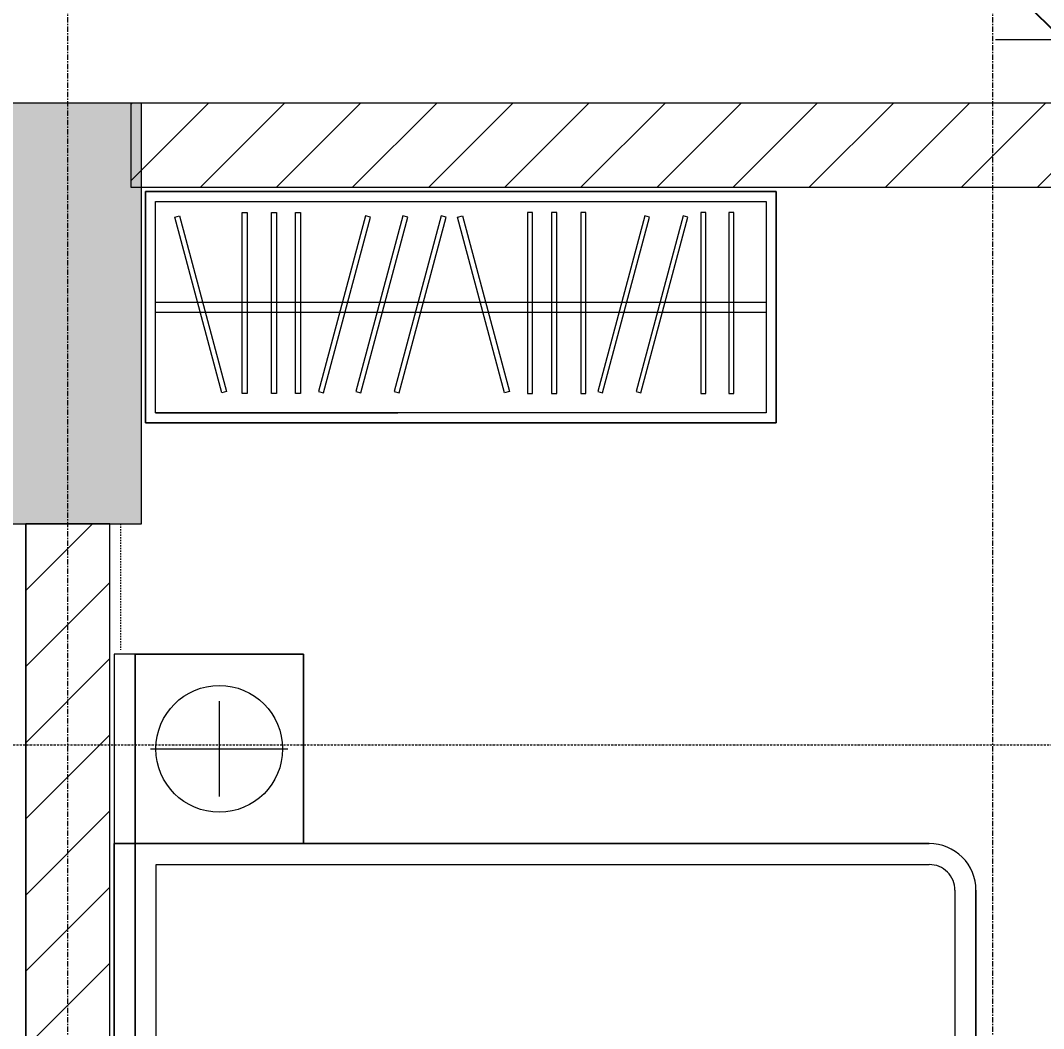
# Model space of a CAD drawing. Header units: millimetres. Extents: x 1591 to 239055, y -15958 to 83255.
# Drawn here: x 148520 to 150953, y 31337 to 33734 of the extents above; entities that cross this region are included whole.
import ezdxf

# ---------------------------------------------------------------- set-up
doc = ezdxf.new("R2010")
doc.units = ezdxf.units.MM
for name, pattern in [('Dash 1_8_', [6.35, 3.175, -3.175]), ('Dash Dot 3_16_', [7.9375, 4.7625, -1.5875, 0, -1.5875]), ('Grid Line', [22.225, 12.7, -3.175, 3.175, -3.175])]:
    doc.linetypes.add(name, pattern=pattern)
for name, color, linetype, lineweight in [('0-1', 250, 'Continuous', 5), ('A-ANNO-DIMS', 211, 'Continuous', 9), ('A-ANNO-DIMS-160', 211, 'Continuous', 9), ('A-AREA', 32, 'Dash 1_8_', 9), ('A-FLOR-2', 9, 'Continuous', 9), ('A-WALL-3', 113, 'Continuous', 18), ('A-WALL-PATT-2', 111, 'Continuous', 9), ('G-ANNO-SYMB-1', 111, 'Dash Dot 3_16_', 18), ('I-FURN-1', 254, 'Continuous', 9), ('S-COLS-1', 52, 'Continuous', 5), ('S-COLS-2', 250, 'Continuous', 18), ('S-GRID-1', 1, 'Grid Line', 9)]:
    doc.layers.add(name, color=color, linetype=linetype, lineweight=lineweight)
doc.styles.add('UTM Avo', font='UTM Avo.ttf', dxfattribs={"width": 0.9, "height": 400})
doc.dimstyles.new('1_Dim_chi_tiet_2_5', dxfattribs={"dimscale": 304.8, "dimtxt": 399.720379, "dimasz": 0.629921, "dimexe": 0.524934, "dimexo": 0.0625, "dimgap": 0.052493, "dimtad": 1, "dimdec": 0, "dimrnd": 5, "dimzin": 0, "dimdsep": 46, "dimtxsty": 'UTM Avo', "dimblk1": 'OBLIQUE', "dimblk2": 'OBLIQUE', "dimsah": 1, "dimcen": 0.09, "dimdle": 0.524934, "dimazin": 0, "dimtfac": 1, "dimtdec": 4, "dimtix": 1, "dimtmove": 0, "dimatfit": 3, "dimfxl": 1.049869, "dimfxlon": 1, "dimtvp": 1, "dimtolj": 1, "dimtzin": 0, "dimarcsym": 2})
pattern_1 = [(45, (95879.7, 0), (-90.50967, 90.50967), [])]

# ---------------------------------------------------------------- blocks, each defined once
blk = doc.blocks.new('NCV_TKTC_KET CAU_rvt-1-TKCS_MB TẦNG 6-8')
at = {"layer": 'S-COLS-1'}
blk.add_hatch(color=256, dxfattribs=at).paths.add_polyline_path([(52927.6, 32536.9), (52927.6, 33536.9), (52577.6, 33536.9), (52577.6, 32536.9)])
at = {"layer": 'S-COLS-2'}
for p, q in [((52927.6, 33536.9), (52577.6, 33536.9)), ((52927.6, 32536.9), (52927.6, 33536.9)), ((52577.6, 32536.9), (52927.6, 32536.9))]:
    blk.add_line(p, q, dxfattribs=at)
blk = doc.blocks.new('GIUONG NGU-2TAB-1600x2000 - GIUONG NGU-2TAB-1600x2000-885815-TKCS_MB TẦNG 6-8')
at = {"layer": 'I-FURN-1'}
for p, q in [((2108.2, 0), (458.5, 0)), ((458.5, 0), (2108.2, 0)), ((2108.2, -50), (2108.2, 0)), ((2558.2, 0), (2108.2, 0)), ((2108.2, 0), (2108.2, -50)), ((2558.2, -50), (2558.2, 0)), ((2108.2, -50), (458.5, -50)), ((458.5, -50), (2108.2, -50)), ((458.5, -50), (2108.2, -50)), ((2558.2, -50), (2108.2, -50)), ((2108.2, -50), (2108.2, -450.3)), ((2108.2, -1938.9), (2108.2, -50)), ((2108.2, -50), (2558.2, -50)), ((2108.2, -50), (2558.2, -50)), ((2108.2, -450.3), (2108.2, -50)), ((2108.2, -50), (2108.2, -1938.9)), ((2558.2, -450.3), (2558.2, -50)), ((2558.2, -50), (2558.2, -450.3)), ((2333.2, -86.8), (2333.2, -413.5)), ((508.5, -100), (2058.2, -100)), ((2058.2, -100), (2058.2, -1938.9)), ((2446.5, -250.2), (2219.8, -250.2)), ((2108.2, -450.3), (2558.2, -450.3)), ((2558.2, -450.3), (2108.2, -450.3)), ((1997.1, -2000), (569.6, -2000)), ((569.6, -2050), (1997.1, -2050)), ((1997.1, -2050), (569.6, -2050))]:
    blk.add_line(p, q, dxfattribs=at)
blk.add_circle((2333.2, -250.2), 150.7, dxfattribs=at)
for radius, end in [(111.1, 360), (61.1, 0), (111.1, 0)]:
    blk.add_arc((1997.1, -1938.9), radius, 270, end, dxfattribs=at)
blk = doc.blocks.new('TU QUAN AO-SUITE ROOM_3 - TU QUAN AO-SUITE ROOM_3-885817-TKCS_MB TẦNG 6-8')
at = {"layer": 'I-FURN-1'}
for p, q in [((0, 0), (-550, 0)), ((-550, 0), (-550, -1500)), ((-550, -1500), (-550, 0)), ((-550, 0), (0, 0)), ((0, -1500), (0, 0)), ((0, 0), (0, -1500)), ((-550, -24), (-550, -576)), ((-526, -24), (-24, -24)), ((-526, -1476), (-526, -24)), ((-526, -24), (-526, -600)), ((-287, -24), (-287, -576)), ((-263, -24), (-263, -576)), ((-24, -24), (-24, -1476)), ((-478.3, -181.1), (-61.3, -69.4)), ((-61.3, -69.4), (-58.2, -80.9)), ((-58.2, -80.9), (-475.2, -192.7)), ((-475.2, -192.7), (-478.3, -181.1)), ((-480.1, -229.7), (-50.1, -229.7)), ((-480.1, -241.7), (-480.1, -229.7)), ((-50.1, -241.7), (-480.1, -241.7)), ((-50.1, -229.7), (-50.1, -241.7)), ((-480.1, -299.2), (-50.1, -299.2)), ((-480.1, -311.2), (-480.1, -299.2)), ((-50.1, -311.2), (-480.1, -311.2)), ((-50.1, -299.2), (-50.1, -311.2)), ((-480.1, -356.4), (-50.1, -356.4)), ((-480.1, -368.4), (-480.1, -356.4)), ((-50.1, -356.4), (-50.1, -368.4)), ((-50.1, -368.4), (-480.1, -368.4)), ((-475.2, -411.5), (-478.3, -423.1)), ((-58.2, -523.3), (-475.2, -411.5)), ((-478.3, -423.1), (-61.3, -534.9)), ((-475.2, -500.3), (-478.3, -511.9)), ((-58.2, -612.1), (-475.2, -500.3)), ((-478.3, -511.9), (-61.3, -623.6)), ((-61.3, -534.9), (-58.2, -523.3)), ((-287, -576), (-287, -1476)), ((-263, -576), (-263, -1476)), ((-526, -1476), (-526, -600)), ((-475.2, -591.5), (-478.3, -603.1)), ((-478.3, -603.1), (-61.3, -714.9)), ((-58.2, -703.3), (-475.2, -591.5)), ((-61.3, -623.6), (-58.2, -612.1)), ((-61.3, -714.9), (-58.2, -703.3)), ((-478.3, -853.9), (-61.3, -742.1)), ((-58.2, -753.7), (-475.2, -865.5)), ((-61.3, -742.1), (-58.2, -753.7)), ((-475.2, -865.5), (-478.3, -853.9)), ((-480.1, -908.6), (-480.1, -920.6)), ((-480.1, -908.6), (-480.1, -920.6)), ((-50.1, -908.6), (-480.1, -908.6)), ((-480.1, -920.6), (-50.1, -920.6)), ((-50.1, -920.6), (-50.1, -908.6)), ((-480.1, -965.8), (-480.1, -977.8)), ((-480.1, -965.8), (-480.1, -977.8)), ((-50.1, -965.8), (-480.1, -965.8)), ((-50.1, -977.8), (-50.1, -965.8)), ((-480.1, -977.8), (-50.1, -977.8)), ((-480.1, -1035.3), (-480.1, -1047.3)), ((-480.1, -1035.3), (-480.1, -1047.3)), ((-50.1, -1035.3), (-480.1, -1035.3)), ((-50.1, -1047.3), (-50.1, -1035.3)), ((-480.1, -1047.3), (-50.1, -1047.3)), ((-475.2, -1075.3), (-478.3, -1086.9)), ((-478.3, -1086.9), (-61.3, -1198.6)), ((-58.2, -1187.1), (-475.2, -1075.3)), ((-475.2, -1166.5), (-478.3, -1178.1)), ((-58.2, -1278.3), (-475.2, -1166.5)), ((-478.3, -1178.1), (-61.3, -1289.9)), ((-61.3, -1198.6), (-58.2, -1187.1)), ((-61.3, -1289.9), (-58.2, -1278.3)), ((-480.1, -1320.5), (-480.1, -1332.5)), ((-480.1, -1320.5), (-480.1, -1332.5)), ((-50.1, -1320.5), (-480.1, -1320.5)), ((-480.1, -1332.5), (-50.1, -1332.5)), ((-50.1, -1332.5), (-50.1, -1320.5)), ((-480.1, -1386.9), (-480.1, -1398.9)), ((-480.1, -1386.9), (-480.1, -1398.9)), ((-50.1, -1386.9), (-480.1, -1386.9)), ((-480.1, -1398.9), (-50.1, -1398.9)), ((-50.1, -1398.9), (-50.1, -1386.9)), ((-24, -1476), (-526, -1476)), ((-550, -1500), (0, -1500)), ((0, -1500), (-550, -1500))]:
    blk.add_line(p, q, dxfattribs=at)
blk = doc.blocks.new('NCV_TKTC_TANG 6 - 8_rvt-2-TKCS_MB TẦNG 6-8')
at = {"layer": 'A-FLOR-2'}
blk.add_line((52652.6, 28836.9), (52652.6, 32536.9), dxfattribs=at)
at = {"layer": 'I-FURN-1'}
for name, p, rotation in [('TU QUAN AO-SUITE ROOM_3 - TU QUAN AO-SUITE ROOM_3-885817-TKCS_MB TẦNG 6-8', (52937.6, 33326.9), 89.9999999999998), ('GIUONG NGU-2TAB-1600x2000 - GIUONG NGU-2TAB-1600x2000-885815-TKCS_MB TẦNG 6-8', (52862.6, 29668.6), 90.00000000000065)]:
    blk.add_blockref(name, p, dxfattribs=dict(at, rotation=rotation))
blk = doc.blocks.new('DIMBLOCK165-TKCS_MB TẦNG 6-8')
at = {"layer": 'A-ANNO-DIMS-160'}
for p, q in [((150998.9, 33527.1), (150998.9, 35547.1)), ((151318.9, 35387.1), (150838.9, 35387.1)), ((150998.9, 35387.1), (151318.9, 35387.1)), ((151318.9, 33687.1), (150838.9, 33687.1)), ((150998.9, 33687.1), (151318.9, 33687.1))]:
    blk.add_line(p, q, dxfattribs=at)
at = {"layer": 'A-ANNO-DIMS-160', "lineweight": 25}
for p, q in [((150998.9, 35387.1), (150902.9, 35483.1)), ((150998.9, 35387.1), (151094.9, 35291.1)), ((150998.9, 33687.1), (150902.9, 33783.1)), ((150998.9, 33687.1), (151094.9, 33591.1))]:
    blk.add_line(p, q, dxfattribs=at)
at = {"layer": 'A-ANNO-DIMS-160', "color": 0, "insert": (150479.3, 33989.4), "char_height": 400, "width": 1314.636, "attachment_point": 1, "rotation": 90, "line_spacing_factor": 1.110334, "style": 'UTM Avo'}
blk.add_mtext('1700', dxfattribs=at)
blk = doc.blocks.new('_Oblique')
at = {"color": 0, "linetype": 'ByBlock', "lineweight": -2}
blk.add_line((-0.5, -0.5), (0.5, 0.5), dxfattribs=at)

msp = doc.modelspace()

# ---------------------------------------------------------------- hatches: boundary and pattern name
at = {"layer": 'A-WALL-PATT-2'}
h = msp.add_hatch(dxfattribs=at)
h.set_pattern_fill('FP_1', color=256, style=0, pattern_type=2)
h.set_pattern_definition(pattern_1)
h.paths.add_polyline_path([(155217.5, 33336.9), (155417.3, 33336.9), (155417.3, 33536.9), (152532.3, 33536.9), (152532.3, 33336.9), (153605.5, 33336.9)])
h.paths.add_polyline_path([(156682.3, 33336.9), (156682.3, 33536.9), (156507.3, 33536.9), (156507.3, 33336.9)])
h.paths.add_polyline_path([(152332.3, 33336.9), (152332.3, 33536.9), (148782.3, 33536.9), (148782.3, 33336.9), (151993.5, 33336.9)])
h = msp.add_hatch(dxfattribs=at)
h.set_pattern_fill('FP_1', color=256, style=0, pattern_type=2)
h.set_pattern_definition(pattern_1)
h.paths.add_polyline_path([(148532.3, 25336.9), (148732.3, 25336.9), (148732.3, 28836.9), (148532.3, 28836.9), (148532.3, 25736.7)])
h.paths.add_polyline_path([(148532.3, 29036.9), (148732.3, 29036.9), (148732.3, 32536.9), (148532.3, 32536.9), (148532.3, 29969.4)])

# ---------------------------------------------------------------- linework, layer by layer
at = {"layer": 'A-AREA'}
msp.add_line((148757.3, 32536.9), (148757.3, 32236.9), dxfattribs=at)
at = {"layer": 'A-WALL-3'}
for p, q in [((152332.3, 33536.9), (148782.3, 33536.9)), ((148782.3, 33536.9), (148782.3, 33336.9)), ((148782.3, 33336.9), (152332.3, 33336.9)), ((148532.3, 32536.9), (148532.3, 29036.9)), ((148732.3, 32536.9), (148532.3, 32536.9)), ((148732.3, 29036.9), (148732.3, 32536.9))]:
    msp.add_line(p, q, dxfattribs=at)
at = {"layer": 'G-ANNO-SYMB-1'}
msp.add_line((124639, 32011.5), (229692.1, 32011.5), dxfattribs=at)
at = {"layer": 'S-GRID-1'}
for p, q in [((148632.3, 19149.4), (148632.3, 77012.5)), ((150832.3, 19149.4), (150832.3, 77012.5)), ((223800.6, 33536.9), (130306.5, 33536.9))]:
    msp.add_line(p, q, dxfattribs=at)

# ---------------------------------------------------------------- block references
at = {"layer": '0-1'}
for name in ['NCV_TKTC_KET CAU_rvt-1-TKCS_MB TẦNG 6-8', 'NCV_TKTC_TANG 6 - 8_rvt-2-TKCS_MB TẦNG 6-8']:
    msp.add_blockref(name, (95879.7, 0), dxfattribs=at)

# ---------------------------------------------------------------- dimensions: what is measured, and where the dimension line sits
at = {"layer": 'A-ANNO-DIMS'}
dim = msp.add_linear_dim(base=(150998.9, 35387.1), p1=(151318.9, 33687.1), p2=(151318.9, 35387.1), angle=90, dimstyle='1_Dim_chi_tiet_2_5', override={"dimpost": '<>', "dimfxl": 1700}, dxfattribs=at)
dim.commit()
dim.dimension.update_dxf_attribs({"geometry": 'DIMBLOCK165-TKCS_MB TẦNG 6-8', "text_midpoint": (150775.9, 34537.1)})

doc.saveas('drawing.dxf')
